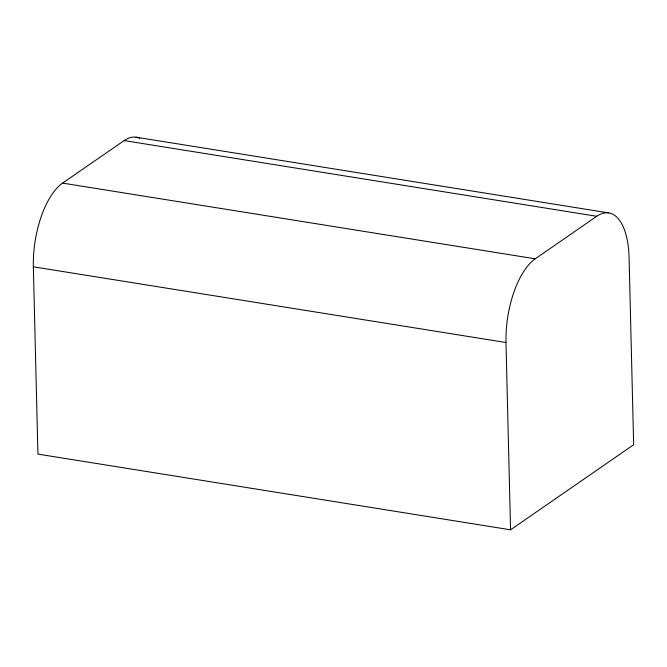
<?xml version="1.0" encoding="UTF-8"?>
<svg xmlns="http://www.w3.org/2000/svg" width="667" height="667" viewBox="0 0 667 667"><rect width="100%" height="100%" fill="white"/><g stroke="black" fill="none" stroke-linecap="round" stroke-linejoin="round"><path stroke-width="1" d="M124.137 140.579L596.773 216.283A66.633 29.323 -80.9 0 1 629.073 257.454L633.65 444.747L510.563 529.806L37.927 454.102L33.35 266.808A66.633 29.323 -80.9 0 1 62.598 183.108L124.137 140.579L128.164 138.336A66.633 29.323 -80.9 0 1 139.728 138.311M510.563 529.806L505.986 342.513A66.633 29.323 -80.9 0 1 535.234 258.813L596.773 216.283M136.026 137.194L608.671 212.898M62.598 183.108L535.234 258.813M33.35 266.808L505.986 342.513"/></g></svg>
